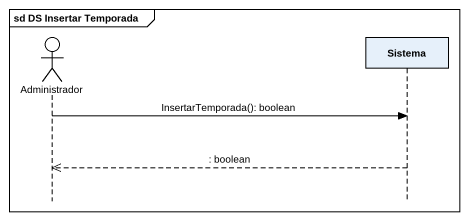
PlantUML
@startuml
mainframe sd DS Insertar Temporada
hide footbox
actor Administrador
participant Sistema

Administrador -> Sistema : InsertarTemporada(): boolean
Sistema -->> Administrador : : boolean
@enduml
